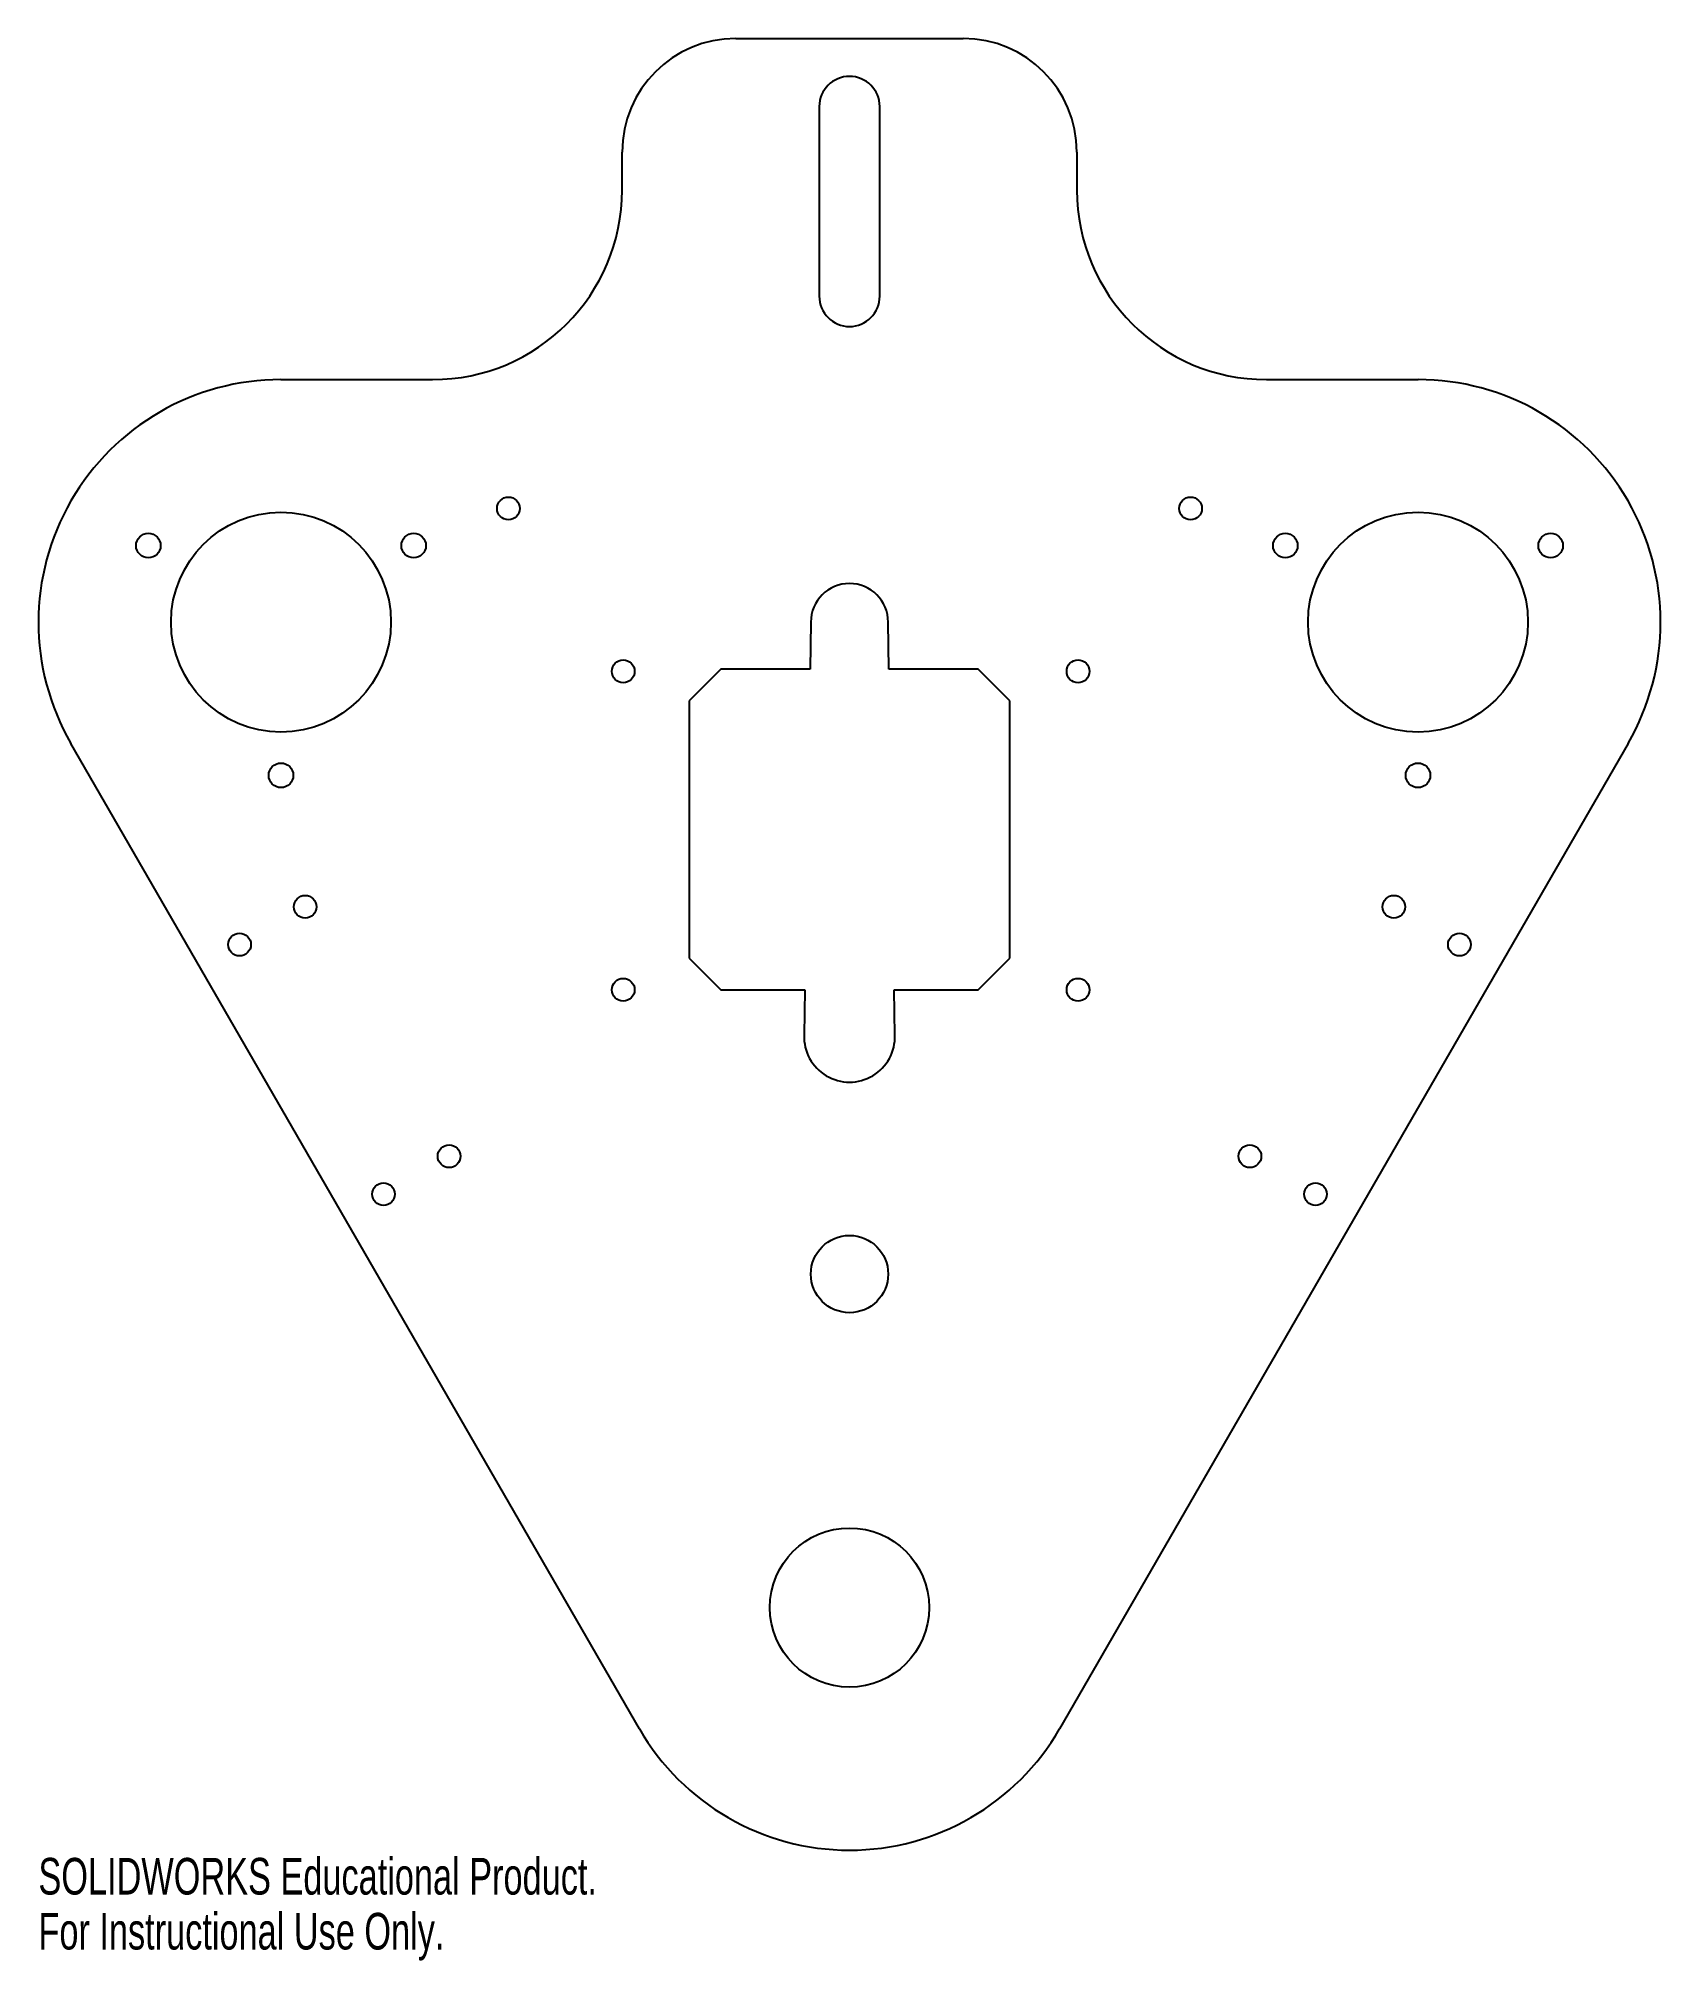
# Model space of a CAD drawing. Header units: millimetres. Extents: x -107 to 107, y -79 to 175.
import ezdxf

# ---------------------------------------------------------------- set-up
doc = ezdxf.new("R2010")
doc.units = ezdxf.units.MM
doc.styles.add('SLDTEXTSTYLE0', font='TXT', dxfattribs={"width": 0.7})

msp = doc.modelspace()

# ---------------------------------------------------------------- linework, layer by layer
at = {"color": 7, "linetype": 'Continuous', "lineweight": 25}
for p, q in [((-15, 175), (15, 175)), ((-4, 166), (-4, 141)), ((4, 141), (4, 166)), ((-30, 155), (-30, 160)), ((30, 160), (30, 155)), ((-75, 130), (-55, 130)), ((55, 130), (75, 130)), ((-5.1, 98), (-5.2, 91.81)), ((5.2, 91.81), (5.1, 98)), ((-16.98, 91.81), (-21.15, 87.64)), ((-5.2, 91.81), (-16.98, 91.81)), ((16.98, 91.81), (5.2, 91.81)), ((21.15, 87.64), (16.98, 91.81)), ((-21.15, 87.64), (-21.15, 53.68)), ((21.15, 53.68), (21.15, 87.64)), ((-27.72, -47.99), (-102.72, 82.01)), ((102.72, 82.01), (27.72, -47.99)), ((-21.15, 53.68), (-16.98, 49.51)), ((16.98, 49.51), (21.15, 53.68)), ((-16.98, 49.51), (-5.9, 49.51)), ((-5.9, 49.51), (-6, 43.52)), ((5.9, 49.51), (16.98, 49.51)), ((6, 43.52), (5.9, 49.51))]:
    msp.add_line(p, q, dxfattribs=at)
for centre, radius in [((-45, 113), 1.5), ((45, 113), 1.5), ((-75, 98), 14.5), ((75, 98), 14.5), ((-92.5, 108.1), 1.62), ((-57.5, 108.1), 1.62), ((57.5, 108.1), 1.62), ((92.5, 108.1), 1.62), ((-29.85, 91.51), 1.5), ((30.15, 91.51), 1.5), ((-75, 77.79), 1.62), ((75, 77.79), 1.62), ((-71.81, 60.45), 1.5), ((71.81, 60.45), 1.5), ((-80.47, 55.46), 1.5), ((80.47, 55.46), 1.5), ((-29.85, 49.51), 1.5), ((30.15, 49.51), 1.5), ((-52.82, 27.54), 1.5), ((52.82, 27.54), 1.5), ((-61.48, 22.54), 1.5), ((61.48, 22.54), 1.5), ((0, 12), 5.1), ((0, -32), 10.5)]:
    msp.add_circle(centre, radius, dxfattribs=at)
for centre, radius, start, end in [((-15, 160), 15, 90, 180), ((15, 160), 15, 0, 90), ((0, 166), 4, 0, 180), ((-55, 155), 25, 270, 0), ((55, 155), 25, 180, 270), ((0, 141), 4, 180, 0), ((-75, 98), 32, 90, 209.9816), ((75, 98), 32, 330.0184, 90), ((0, 98), 5.1, 0, 180), ((0, 43.32), 6, 178.1141, 1.8859), ((0, -32), 32, 209.9816, 330.0184)]:
    msp.add_arc(centre, radius, start, end, dxfattribs=at)

# ---------------------------------------------------------------- texts
at = {"color": 7, "linetype": 'Continuous', "char_height": 4.8336, "attachment_point": 1, "style": 'SLDTEXTSTYLE0'}
for s, insert in [('SOLIDWORKS Educational Product.', (-107, -65.02)), ('For Instructional Use Only.', (-107, -72.27))]:
    msp.add_mtext(s, dxfattribs=dict(at, insert=insert))

doc.saveas('drawing.dxf')
